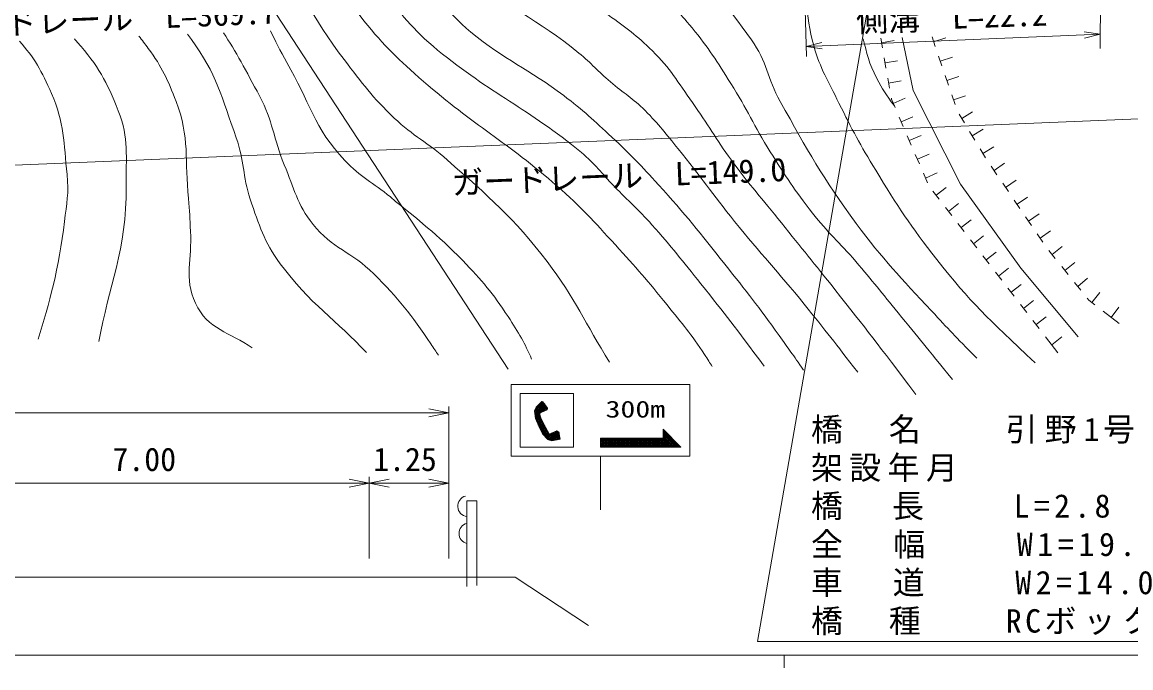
# Model space of a CAD drawing. Units: millimetres, scale not verified. Extents: x 40000 to 680000, y 20000 to 380000.
# Drawn here: x 308330 to 395159, y 204000 to 254558 of the extents above; entities that cross this region are included whole.
import ezdxf
from ezdxf.enums import TextEntityAlignment as Align

# ---------------------------------------------------------------- set-up
doc = ezdxf.new("R2010")
doc.units = ezdxf.units.MM
doc.header["$LTSCALE"] = 1000
for name, color, linetype, lineweight in [('M-BGD', 7, 'Continuous', 13), ('M-STR-HTXT', 7, 'Continuous', 13), ('M-STR-STRC', 7, 'Continuous', 13), ('M-TTL-BAND', 7, 'Continuous', 13)]:
    doc.layers.add(name, color=color, linetype=linetype, lineweight=lineweight)
doc.styles.add('ＭＳ ゴシック', font='')
doc.styles.get('ＭＳ ゴシック').set_extended_font_data('MS Gothic')

msp = doc.modelspace()

# ---------------------------------------------------------------- linework, layer by layer
at = {"layer": 'M-BGD'}
for p, q in [((375701, 252544), (375567, 253297)), ((375631, 252938), (376615, 253113)), ((379847, 252642), (379588, 253399)), ((379717, 253021), (380664, 253344)), ((380365, 251128), (380106, 251885)), ((380235, 251507), (381181, 251830)), ((375981, 250969), (375841, 251757)), ((375911, 251363), (376896, 251538)), ((376261, 249394), (376121, 250181)), ((380882, 249614), (380624, 250371)), ((380753, 249993), (381699, 250317)), ((376191, 249787), (377176, 249963)), ((376415, 248533), (376402, 248606)), ((376701, 247866), (376415, 248533)), ((376558, 248200), (377477, 248595)), ((381400, 248101), (381141, 248858)), ((381271, 248479), (382217, 248803)), ((381914, 247024), (382769, 247542)), ((377333, 246396), (377017, 247131)), ((377175, 246764), (378094, 247159)), ((382121, 246682), (381706, 247366)), ((382951, 245314), (382536, 245998)), ((382743, 245656), (383598, 246174)), ((377965, 244926), (377649, 245661)), ((377807, 245294), (378726, 245689)), ((378597, 243457), (378281, 244192)), ((378439, 243824), (379358, 244219)), ((383781, 243946), (383366, 244630)), ((383573, 244288), (384428, 244806)), ((384672, 242617), (384223, 243279)), ((384447, 242948), (385274, 243510)), ((379230, 241987), (378913, 242722)), ((379071, 242354), (379990, 242749)), ((379904, 241002), (380695, 241614)), ((385572, 241294), (385122, 241956)), ((385347, 241625), (386174, 242187)), ((380149, 240686), (379659, 241319)), ((386471, 239971), (386022, 240633)), ((386247, 240302), (387074, 240864)), ((381128, 239421), (380638, 240053)), ((380883, 239737), (381674, 240349)), ((382107, 238155), (381617, 238788)), ((381862, 238471), (382653, 239083)), ((387371, 238648), (386921, 239309)), ((387146, 238979), (387973, 239541)), ((388271, 237325), (387821, 237986)), ((388046, 237655), (388873, 238218)), ((383086, 236890), (382597, 237522)), ((382841, 237206), (383632, 237818)), ((384065, 235624), (383576, 236257)), ((383820, 235941), (384611, 236552)), ((389241, 236054), (388740, 236677)), ((388990, 236366), (389769, 236993)), ((390244, 234808), (389743, 235431)), ((389993, 235119), (390772, 235746)), ((385044, 234359), (384555, 234991)), ((384799, 234675), (385590, 235287)), ((390996, 233873), (391776, 234500)), ((386023, 233093), (385534, 233726)), ((385779, 233410), (386569, 234022)), ((391247, 233561), (390746, 234184)), ((386758, 232144), (387549, 232756)), ((391874, 232782), (391749, 232938)), ((392350, 232416), (391874, 232782)), ((392112, 232599), (392721, 233392)), ((387002, 231828), (386513, 232461)), ((394252, 230953), (392984, 231929)), ((393618, 231441), (394228, 232234)), ((387981, 230562), (387492, 231195)), ((387737, 230879), (388528, 231491)), ((389450, 228664), (388471, 229930)), ((388961, 229297), (389751, 229909)), ((242820, 211086), (346944, 211086)), ((352682, 207320), (346932, 211086))]:
    msp.add_line(p, q, dxfattribs=at)
for points in [[(377257, 253355), (378109, 249202), (381814, 241882), (386535, 235302), (391024, 229917)], [(343949, 210438), (343949, 217073), (343162, 217073), (343162, 210363)]]:
    msp.add_lwpolyline(points, dxfattribs=at)
for centre, end in [((343268, 216660), 262.55361), ((343368, 214527), 255.4709)]:
    msp.add_arc(centre, 824, 105.42822, end, dxfattribs=at)
for points, knots in [([(285056, 288455), (287476, 286844), (288463, 286325), (290845, 285391), (294362, 284011), (296674, 284504), (300380, 283771), (301515, 283547), (302126, 283315), (303241, 283005), (312416, 280450), (317638, 279199), (326542, 275820), (329630, 274648), (331209, 273529), (333795, 271476), (338662, 267612), (338892, 263119), (343217, 258657), (346175, 255606), (348670, 254868), (351931, 252144), (352935, 251305), (353412, 250738), (354403, 249884), (355446, 248986), (356149, 248614), (357118, 247636), (358210, 246534), (358732, 245830), (359713, 244628), (361487, 242453), (362367, 241145), (364127, 238960), (366203, 236380), (367498, 235044), (369581, 232470), (371319, 230323), (371999, 229452), (373768, 227140)], [0, 0, 0, 0, 1, 1, 1, 2, 2, 2, 3, 3, 3, 4, 4, 4, 5, 5, 5, 6, 6, 6, 7, 7, 7, 8, 8, 8, 9, 9, 9, 10, 10, 10, 11, 11, 11, 12, 12, 12, 13, 13, 13, 13]), ([(281327, 287526), (283595, 286192), (284322, 285800), (286343, 284903), (288859, 283787), (290352, 283330), (293019, 282648), (299779, 280921), (303799, 280972), (310539, 279166), (312735, 278578), (313845, 277881), (315951, 277025), (318506, 275986), (319971, 275473), (322455, 274276), (325334, 272889), (326950, 272083), (329616, 270322), (331337, 269185), (332217, 268397), (333640, 266904), (336240, 264176), (336699, 261862), (339036, 258905), (340677, 256828), (341448, 255485), (343479, 253788), (346119, 251584), (348007, 250897), (350741, 248812), (352294, 247628), (353098, 246877), (354523, 245543), (356006, 244155), (356803, 243337), (358168, 241834), (360300, 239487), (361395, 238082), (363369, 235601), (365070, 233463), (366010, 232253), (367606, 230036), (368388, 228948), (368682, 228541), (369527, 227312)], [0, 0, 0, 0, 1, 1, 1, 2, 2, 2, 3, 3, 3, 4, 4, 4, 5, 5, 5, 6, 6, 6, 7, 7, 7, 8, 8, 8, 9, 9, 9, 10, 10, 10, 11, 11, 11, 12, 12, 12, 13, 13, 13, 14, 14, 14, 15, 15, 15, 15]), ([(387666, 227879), (383898, 231454), (382642, 232541), (379953, 235986), (377921, 238592), (376885, 240140), (375177, 242969), (373968, 244971), (373335, 246122), (372302, 248220), (371453, 249944), (370852, 250876), (370321, 252722), (369590, 255258), (369879, 256816), (369537, 259434), (369231, 261767), (368918, 263057), (368691, 265400), (368444, 267955), (368819, 269428), (368431, 271965), (368140, 273868), (367920, 274955), (367178, 276730), (366430, 278518), (366165, 279694), (364833, 281100), (363852, 282136), (363114, 282548), (361844, 283200), (359744, 284278), (358409, 284619), (356084, 285028), (351131, 285899), (348263, 285699), (343238, 285912), (341881, 285970), (341118, 285945), (339761, 286008), (337920, 286094), (336738, 285685), (335063, 286455), (334226, 286839), (333832, 287054), (333063, 287704)], [0, 0, 0, 0, 1, 1, 1, 2, 2, 2, 3, 3, 3, 4, 4, 4, 5, 5, 5, 6, 6, 6, 7, 7, 7, 8, 8, 8, 9, 9, 9, 10, 10, 10, 11, 11, 11, 12, 12, 12, 13, 13, 13, 14, 14, 14, 15, 15, 15, 15]), ([(277039, 286748), (279638, 285847), (280346, 285583), (282436, 284757), (285333, 283612), (286772, 282503), (289735, 281542), (293897, 280193), (296516, 280657), (300775, 279660), (306255, 278377), (309260, 277345), (314529, 275369), (317011, 274438), (318336, 273727), (320631, 272402), (325108, 269817), (327457, 267979), (331116, 264328), (333552, 261898), (334133, 259876), (336339, 257236), (338004, 255244), (338860, 254015), (340870, 252372), (345049, 248956), (347961, 247791), (352124, 244357), (353236, 243440), (353683, 242737), (354689, 241707), (355843, 240525), (356553, 239922), (357654, 238690), (359216, 236941), (360016, 235896), (361488, 234070), (363482, 231596), (364094, 230757), (366446, 227622)], [0, 0, 0, 0, 1, 1, 1, 2, 2, 2, 3, 3, 3, 4, 4, 4, 5, 5, 5, 6, 6, 6, 7, 7, 7, 8, 8, 8, 9, 9, 9, 10, 10, 10, 11, 11, 11, 12, 12, 12, 13, 13, 13, 13]), ([(273004, 285740), (277418, 284219), (278525, 283837), (282062, 282612), (285730, 281342), (287709, 280388), (291449, 279350), (296987, 277813), (300296, 277770), (305810, 276151), (309455, 275081), (311478, 274361), (314934, 272785), (317379, 271671), (318692, 270918), (321014, 269565), (323389, 268182), (324832, 267524), (326911, 265725), (328978, 263935), (329912, 262670), (331534, 260470), (333110, 258332), (333415, 256735), (335090, 254674), (336730, 252655), (337798, 251634), (339759, 249924), (343675, 246510), (346319, 245142), (350232, 241724), (352139, 240059), (353085, 238987), (354786, 237113), (356416, 235318), (357329, 234310), (358842, 232416), (360029, 230929), (360733, 230118), (361776, 228527), (362022, 228151), (362201, 227876), (362373, 227602)], [0, 0, 0, 0, 1, 1, 1, 2, 2, 2, 3, 3, 3, 4, 4, 4, 5, 5, 5, 6, 6, 6, 7, 7, 7, 8, 8, 8, 9, 9, 9, 10, 10, 10, 11, 11, 11, 12, 12, 12, 13, 13, 13, 14, 14, 14, 14]), ([(299488, 286435), (307355, 284921), (309712, 284552), (316071, 282618), (320866, 281160), (323546, 280281), (328170, 278349), (330209, 277497), (331412, 277114), (333307, 275977), (334510, 275256), (335185, 274809), (336170, 273810), (338419, 271528), (338882, 269607), (340784, 267028), (342780, 264320), (343748, 262605), (346305, 260418), (349136, 257997), (351231, 257323), (354236, 255122), (355638, 254095), (356449, 253534), (357686, 252314), (359109, 250911), (359655, 249893), (360822, 248271), (362069, 246540), (362619, 245466), (363880, 243744), (365326, 241769), (366259, 240755), (367789, 238844), (369420, 236806), (370354, 235680), (371976, 233635), (374499, 230456), (375276, 229417), (378332, 225415)], [0, 0, 0, 0, 1, 1, 1, 2, 2, 2, 3, 3, 3, 4, 4, 4, 5, 5, 5, 6, 6, 6, 7, 7, 7, 8, 8, 8, 9, 9, 9, 10, 10, 10, 11, 11, 11, 12, 12, 12, 13, 13, 13, 13]), ([(322339, 285977), (325664, 285520), (326667, 285376), (329384, 284718), (332206, 284034), (334033, 284064), (336480, 282500), (338784, 281026), (339782, 279680), (341248, 277371), (342554, 275313), (342606, 273795), (343853, 271700), (344630, 270394), (344975, 269549), (346090, 268516), (348807, 265997), (350678, 264982), (353819, 263019), (355996, 261658), (357447, 261255), (359503, 259718), (362269, 257649), (363416, 255963), (365447, 253169), (366669, 251488), (366689, 250164), (367703, 248350), (369848, 244515), (371038, 242335), (373650, 238801), (375751, 235959), (377151, 234537), (379555, 231946), (380911, 230483), (381364, 229997), (383088, 228258)], [0, 0, 0, 0, 1, 1, 1, 2, 2, 2, 3, 3, 3, 4, 4, 4, 5, 5, 5, 6, 6, 6, 7, 7, 7, 8, 8, 8, 9, 9, 9, 10, 10, 10, 11, 11, 11, 12, 12, 12, 12]), ([(314676, 285551), (316233, 285087), (316643, 284978), (317906, 284619), (323462, 283041), (326772, 282829), (332222, 280915), (334211, 280217), (335296, 279623), (336957, 278325), (338872, 276828), (339171, 275242), (340443, 273172), (341379, 271650), (341600, 270614), (342630, 269155), (343824, 267463), (344629, 266577), (346230, 265265), (349146, 262877), (351216, 262140), (354288, 259957), (355700, 258954), (356498, 258388), (357777, 257218), (359028, 256074), (359728, 255417), (360804, 254106), (362117, 252505), (362730, 251508), (363837, 249758), (365124, 247722), (365630, 246452), (366915, 244415), (368131, 242490), (368814, 241404), (370220, 239613), (371447, 238051), (372319, 237331), (373613, 235824), (374938, 234280), (375637, 233378), (376928, 231805), (378601, 229767), (379122, 229122), (381192, 226571)], [0, 0, 0, 0, 1, 1, 1, 2, 2, 2, 3, 3, 3, 4, 4, 4, 5, 5, 5, 6, 6, 6, 7, 7, 7, 8, 8, 8, 9, 9, 9, 10, 10, 10, 11, 11, 11, 12, 12, 12, 13, 13, 13, 14, 14, 14, 15, 15, 15, 15]), ([(269466, 283864), (272571, 283577), (273667, 283556), (276215, 282754), (277995, 282195), (278965, 281779), (280639, 280957), (281932, 280321), (282447, 279571), (283777, 279019), (288879, 276904), (292157, 276997), (297473, 275498), (303075, 273918), (306284, 273214), (311732, 271162), (314212, 270228), (315562, 269560), (317834, 268195), (321933, 265731), (324069, 263963), (327330, 260465), (330208, 257379), (330967, 254969), (333543, 251628), (334982, 249763), (335765, 248677), (337469, 247051), (338966, 245623), (340079, 245142), (341627, 243770), (344889, 240879), (346797, 239269), (349447, 235808), (351655, 232924), (352450, 230961), (354322, 227929)], [0, 0, 0, 0, 1, 1, 1, 2, 2, 2, 3, 3, 3, 4, 4, 4, 5, 5, 5, 6, 6, 6, 7, 7, 7, 8, 8, 8, 9, 9, 9, 10, 10, 10, 11, 11, 11, 12, 12, 12, 12]), ([(321284, 253619), (321381, 253488), (321481, 253352), (321585, 253210), (323543, 250546), (323978, 248619), (325097, 245508), (325750, 243694), (325579, 242523), (326194, 240696), (326889, 238634), (327259, 237402), (328543, 235645), (330819, 232533), (333025, 231141), (335288, 228700)], [0, 0, 0, 0, 1, 1, 1, 2, 2, 2, 3, 3, 3, 4, 4, 4, 5, 5, 5, 5]), ([(324098, 253735), (325044, 252279), (325878, 250737), (326919, 248783), (327973, 246807), (328002, 245457), (328856, 243387), (329627, 241517), (329862, 240317), (331112, 238727), (332590, 236847), (334166, 236549), (335861, 234862), (337823, 232909), (338788, 231661), (340335, 229365), (340549, 229048), (340746, 228753), (340930, 228472)], [0, 0, 0, 0, 1, 1, 1, 2, 2, 2, 3, 3, 3, 4, 4, 4, 5, 5, 5, 6, 6, 6, 6]), ([(327776, 253887), (328155, 253123), (328518, 252335), (329064, 251393), (330809, 248383), (331198, 246245), (333599, 243726), (334830, 242434), (335791, 242008), (337165, 240869), (339433, 238989), (340777, 238003), (342831, 235892), (344371, 234310), (345178, 233346), (346385, 231498), (347212, 230232), (347713, 229393), (348231, 228175)], [0, 0, 0, 0, 1, 1, 1, 2, 2, 2, 3, 3, 3, 4, 4, 4, 5, 5, 5, 6, 6, 6, 6]), ([(308110, 253074), (309269, 251814), (309865, 250717), (310633, 248970), (311649, 246659), (311579, 245131), (311846, 242620), (311999, 241190), (311809, 240373), (311644, 238945), (311218, 235270), (310436, 232514), (309585, 229742)], [0, 0, 0, 0, 1, 1, 1, 2, 2, 2, 3, 3, 3, 4, 4, 4, 4]), ([(312418, 253252), (312494, 253167), (312571, 253081), (312649, 252993), (314273, 251161), (314975, 249892), (315860, 247610), (316700, 245444), (316448, 244018), (316476, 241695), (316534, 236787), (315088, 233816), (314342, 229550)], [0, 0, 0, 0, 1, 1, 1, 2, 2, 2, 3, 3, 3, 4, 4, 4, 4]), ([(317468, 253461), (317708, 253160), (317953, 252839), (318209, 252494), (319298, 251026), (319723, 250055), (320385, 248350), (321468, 245559), (321046, 243725), (321359, 240748), (321463, 239751), (321446, 239187), (321511, 238187), (321654, 235984), (320962, 234548), (321897, 232548), (322846, 230517), (324600, 230250), (326353, 229063)], [0, 0, 0, 0, 1, 1, 1, 2, 2, 2, 3, 3, 3, 4, 4, 4, 5, 5, 5, 6, 6, 6, 6]), ([(374194, 253250), (374478, 252152), (374652, 251313), (375262, 250161), (375730, 249276), (375943, 248927), (376643, 248002)], [0, 0, 0, 0, 1, 1, 1, 2, 2, 2, 2])]:
    msp.add_open_spline(points, degree=3, knots=knots, dxfattribs=at)
at = {"layer": 'M-STR-HTXT'}
for p, q in [((369079, 274756), (369756, 251860)), ((392871, 274064), (392753, 252499)), ((392759, 253608), (369732, 252659)), ((392759, 253608), (391499, 253806)), ((392759, 253608), (391520, 253306)), ((369732, 252659), (370971, 252961)), ((369732, 252659), (370991, 252461)), ((430177, 248404), (281338, 242275)), ((341751, 223963), (340188, 224275)), ((341751, 212550), (341751, 224463)), ((248001, 223963), (341751, 223963)), ((341751, 223963), (340188, 223650)), ((335501, 212550), (335501, 218963)), ((300611, 218464), (335501, 218464)), ((335501, 218464), (333938, 218776)), ((335501, 218464), (333938, 218151)), ((335501, 218464), (337063, 218776)), ((335501, 218464), (341751, 218464)), ((335501, 218464), (337063, 218151)), ((341751, 218464), (340188, 218776)), ((341751, 218464), (340188, 218151))]:
    msp.add_line(p, q, dxfattribs=at)
msp.add_lwpolyline([(381205, 293830), (365930, 206061), (400764, 206061)], dxfattribs=at)
msp.add_arc((760213, -12557319), 12822026, 91.46006, 93.11713, dxfattribs=at)
at = {"layer": 'M-STR-STRC'}
for p, q in [((304526, 291486), (346390, 227381)), ((346622, 226177), (360622, 226177)), ((346622, 226177), (346622, 220577)), ((360622, 226177), (360622, 220577)), ((348597, 224421), (348455, 224117)), ((348455, 224117), (348529, 223522)), ((348461, 224073), (349160, 224772)), ((348908, 223718), (348473, 224154)), ((348476, 223947), (349220, 224691)), ((348492, 223822), (349280, 224610)), ((348508, 223696), (349340, 224528)), ((348848, 223921), (348518, 224251)), ((348536, 224290), (349084, 224838)), ((348938, 223972), (348563, 224347)), ((348597, 224421), (349040, 224849)), ((349029, 224022), (348614, 224437)), ((349126, 224067), (348686, 224507)), ((349223, 224111), (348758, 224576)), ((349319, 224156), (348830, 224646)), ((349416, 224201), (348902, 224715)), ((348907, 223954), (349400, 224447)), ((349467, 224291), (348974, 224785)), ((349447, 224215), (349022, 224019)), ((349040, 224849), (349117, 224830)), ((349252, 224648), (349055, 224845)), ((349117, 224830), (349480, 224340)), ((349191, 224097), (349461, 224366)), ((349480, 224340), (349447, 224215)), ((348977, 223508), (348467, 224018)), ((349114, 223230), (348487, 223857)), ((349253, 222949), (348508, 223695)), ((348523, 223570), (348850, 223897)), ((349427, 222634), (348528, 223533)), ((348799, 222915), (348529, 223522)), ((348556, 223462), (348885, 223790)), ((348600, 223364), (348920, 223684)), ((349621, 222299), (348635, 223285)), ((348643, 223266), (348955, 223577)), ((348687, 223168), (348993, 223474)), ((348730, 223070), (349040, 223380)), ((348774, 222972), (349087, 223285)), ((348818, 222875), (349134, 223191)), ((348843, 223918), (349022, 224019)), ((348980, 223500), (348843, 223918)), ((348980, 223500), (349307, 222841)), ((349969, 221809), (348748, 223031)), ((348799, 222915), (349084, 222314)), ((348864, 222779), (349181, 223096)), ((349850, 221787), (348869, 222768)), ((348909, 222683), (349227, 223002)), ((348955, 222587), (349274, 222907)), ((349679, 221816), (348996, 222499)), ((349000, 222491), (349323, 222814)), ((349046, 222395), (349375, 222724)), ((349084, 222314), (349487, 221870)), ((349094, 222303), (349427, 222635)), ((349162, 222229), (349478, 222545)), ((349229, 222154), (349530, 222456)), ((349296, 222080), (349582, 222366)), ((349307, 222841), (349631, 222281)), ((349364, 222006), (349648, 222290)), ((349431, 221932), (349931, 222433)), ((349505, 221865), (350192, 222552)), ((349616, 221834), (350290, 222508)), ((349631, 222281), (349782, 222364)), ((350088, 221832), (349636, 222284)), ((349726, 221803), (350374, 222451)), ((350207, 221854), (349727, 222334)), ((350208, 222559), (349782, 222364)), ((350326, 221876), (349821, 222382)), ((349852, 221788), (350393, 222329)), ((350445, 221899), (349918, 222426)), ((350437, 222048), (350015, 222471)), ((350411, 222216), (350112, 222515)), ((350373, 222458), (350208, 222559)), ((350385, 222384), (350213, 222556)), ((350459, 221907), (350373, 222458)), ((357904, 221277), (358913, 222286)), ((358522, 222602), (358559, 222640)), ((359822, 221277), (358522, 222577)), ((358522, 222461), (358630, 222569)), ((358522, 222319), (358701, 222498)), ((359681, 221277), (358522, 222435)), ((358522, 222178), (358772, 222427)), ((358522, 222037), (358842, 222357)), ((359539, 221277), (358522, 222294)), ((349487, 221870), (349810, 221780)), ((349810, 221780), (350452, 221900)), ((350026, 221820), (350412, 222207)), ((350200, 221853), (350432, 222084)), ((350374, 221885), (350451, 221962)), ((350452, 221900), (350459, 221907)), ((353622, 221945), (353654, 221977)), ((353622, 221804), (353796, 221977)), ((353622, 221662), (353937, 221977)), ((353622, 221521), (354078, 221977)), ((353622, 221379), (354220, 221977)), ((354307, 221277), (353622, 221961)), ((354165, 221277), (353622, 221820)), ((354024, 221277), (353622, 221678)), ((353882, 221277), (353622, 221537)), ((353661, 221277), (354361, 221977)), ((354448, 221277), (353748, 221977)), ((353803, 221277), (354503, 221977)), ((354589, 221277), (353889, 221977)), ((353944, 221277), (354644, 221977)), ((354731, 221277), (354031, 221977)), ((354085, 221277), (354785, 221977)), ((354872, 221277), (354172, 221977)), ((354227, 221277), (354927, 221977)), ((355014, 221277), (354314, 221977)), ((354368, 221277), (355068, 221977)), ((355155, 221277), (354455, 221977)), ((354510, 221277), (355210, 221977)), ((355297, 221277), (354597, 221977)), ((354651, 221277), (355351, 221977)), ((355438, 221277), (354738, 221977)), ((354793, 221277), (355493, 221977)), ((355579, 221277), (354879, 221977)), ((354934, 221277), (355634, 221977)), ((355721, 221277), (355021, 221977)), ((355075, 221277), (355775, 221977)), ((355862, 221277), (355162, 221977)), ((355217, 221277), (355917, 221977)), ((356004, 221277), (355304, 221977)), ((355358, 221277), (356058, 221977)), ((356145, 221277), (355445, 221977)), ((355500, 221277), (356200, 221977)), ((356286, 221277), (355586, 221977)), ((355641, 221277), (356341, 221977)), ((356428, 221277), (355728, 221977)), ((355783, 221277), (356483, 221977)), ((356569, 221277), (355869, 221977)), ((355924, 221277), (356624, 221977)), ((356711, 221277), (356011, 221977)), ((356065, 221277), (356765, 221977)), ((356852, 221277), (356152, 221977)), ((356207, 221277), (356907, 221977)), ((356994, 221277), (356294, 221977)), ((356348, 221277), (357048, 221977)), ((357135, 221277), (356435, 221977)), ((356490, 221277), (357190, 221977)), ((357276, 221277), (356576, 221977)), ((356631, 221277), (357331, 221977)), ((357418, 221277), (356718, 221977)), ((356772, 221277), (357472, 221977)), ((357559, 221277), (356859, 221977)), ((356914, 221277), (357614, 221977)), ((357701, 221277), (357001, 221977)), ((357055, 221277), (357755, 221977)), ((357842, 221277), (357142, 221977)), ((357197, 221277), (357897, 221977)), ((357984, 221277), (357284, 221977)), ((357338, 221277), (358038, 221977)), ((358125, 221277), (357425, 221977)), ((357480, 221277), (358180, 221977)), ((358266, 221277), (357566, 221977)), ((357621, 221277), (358321, 221977)), ((358408, 221277), (357708, 221977)), ((357762, 221277), (358462, 221977)), ((358549, 221277), (357849, 221977)), ((358691, 221277), (357991, 221977)), ((358045, 221277), (358984, 222215)), ((358832, 221277), (358132, 221977)), ((358187, 221277), (359054, 222145)), ((358973, 221277), (358273, 221977)), ((358328, 221277), (359125, 222074)), ((359115, 221277), (358415, 221977)), ((358470, 221277), (359196, 222003)), ((359398, 221277), (358522, 222152)), ((359256, 221277), (358522, 222011)), ((358611, 221277), (359267, 221932)), ((358752, 221277), (359337, 221862)), ((358894, 221277), (359408, 221791)), ((359035, 221277), (359479, 221720)), ((359177, 221277), (359549, 221650)), ((359318, 221277), (359620, 221579)), ((359459, 221277), (359691, 221508)), ((359601, 221277), (359762, 221437)), ((360622, 220577), (346622, 220577)), ((352222, 220577), (352922, 220577)), ((353741, 221277), (353622, 221396)), ((353622, 220577), (353622, 216377)), ((359742, 221277), (359832, 221367)), ((359884, 221277), (359903, 221296))]:
    msp.add_line(p, q, dxfattribs=at)
for points in [[(347322, 225477), (351522, 225477), (351522, 221277), (347322, 221277)], [(353622, 221977), (358522, 221977), (358522, 222677), (359922, 221277), (353622, 221277)]]:
    msp.add_lwpolyline(points, close=True, dxfattribs=at)
at = {"layer": 'M-TTL-BAND'}
for p, q in [((40000, 205000), (579000, 205000)), ((368000, 205000), (368000, 204000))]:
    msp.add_line(p, q, dxfattribs=at)

# ---------------------------------------------------------------- texts
at = {"layer": 'M-STR-HTXT', "style": 'ＭＳ ゴシック'}
for s, rotation, p in [('ガードレール\u3000L=369.7', 2.37, (315196, 253367)), ('側溝\u3000L=22.2', 1.964, (381182, 253489)), ('ガードレール\u3000L=149.0', 2.358, (355127, 241036))]:
    msp.add_text(s, height=1833, rotation=rotation, dxfattribs=at).set_placement(p, align=Align.BOTTOM_CENTER)
for s, p in [('7.00', (317892, 218863)), ('1.25', (338310, 218863))]:
    msp.add_text(s, height=1833, dxfattribs=at).set_placement(p, align=Align.BOTTOM_CENTER)
at = {"layer": 'M-STR-HTXT', "char_height": 1833, "attachment_point": 7, "style": 'ＭＳ ゴシック'}
for s, insert in [('\\T1.22;橋\u3000名\u3000\u3000引野1号B橋', (370108, 221557)), ('\\T1.2;架設年月\u3000', (370108, 218557)), ('\\T1.27;橋\u3000長\u3000\u3000L=2.8', (370108, 215557)), ('\\T1.29;全\u3000幅\u3000\u3000W1=19.75', (370108, 212557)), ('\\T1.28;車\u3000道\u3000\u3000W2=14.0', (370108, 209557)), ('\\T1.22;橋\u3000種\u3000\u3000RCボックス', (370108, 206557))]:
    msp.add_mtext(s, dxfattribs=dict(at, insert=insert))
at = {"layer": 'M-STR-STRC', "style": 'ＭＳ ゴシック', "width": 1.3}
msp.add_text('300m', height=1320, dxfattribs=at).set_placement((356352, 224255), align=Align.MIDDLE_CENTER)

doc.saveas('drawing.dxf')
